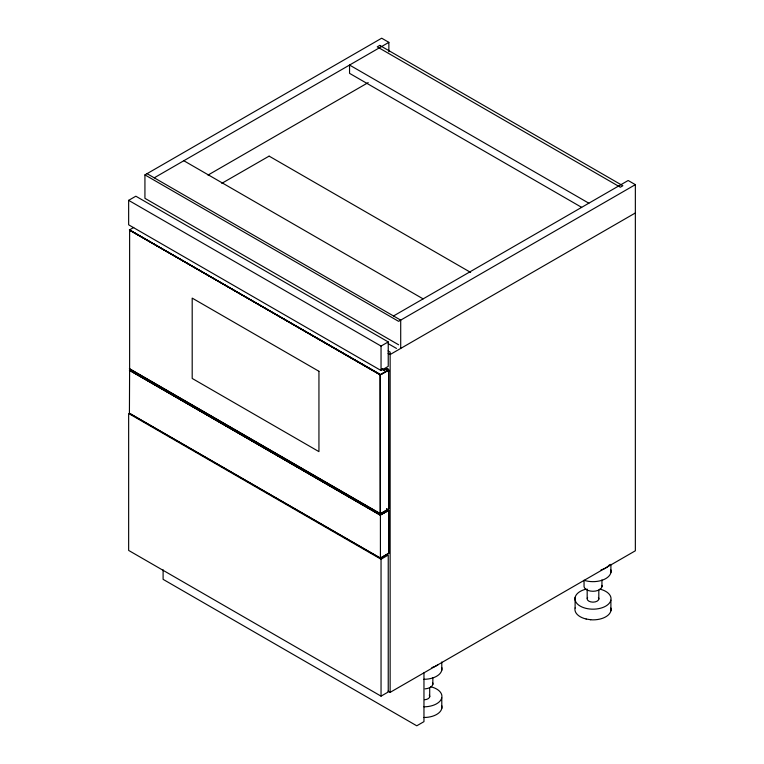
<?xml version="1.0" encoding="UTF-8"?>
<svg xmlns="http://www.w3.org/2000/svg" width="764" height="764" viewBox="0 0 764 764"><rect width="100%" height="100%" fill="white"/><g stroke="black" fill="none" stroke-linecap="round" stroke-linejoin="round"><path stroke-width="1.15" d="M269.138 156.133L470.643 272.404M386.574 508.91L388.8 510.4L388.8 553.184L380.415 558.178L380.415 514.783L129.422 370.368M129.422 368.687L380.415 513.8L380.415 374.656L129.45 229.878L380.205 374.895L388.781 370.034L386.412 368.678M269.071 156.142L221.761 183.36M388.771 510.457L380.51 514.86M380.31 374.943L380.415 513.809L388.8 508.834L388.57 369.833M129.498 230.155L380.51 374.599M129.422 413.037L129.613 370.11M388.771 553.126L388.57 510.094M388.752 553.356L380.252 558.131L129.441 413.267M129.622 369.031L129.622 229.849M388.484 369.871L380.205 374.895L380.319 513.752M129.422 229.974L380.214 374.78L388.771 370.177M380.52 515.222L129.441 370.148L380.31 515.222M380.319 514.86L388.704 510.247L380.491 514.993M398.598 344.774L144.931 198.325L144.931 174.889L381.685 38.2L388.866 42.354L388.866 51.79M154.232 177.821L388.866 42.354M128.648 200.349L135.839 196.205L388.236 341.928L388.236 366.376L381.045 370.521L128.648 224.807L128.648 200.349L381.045 346.073L388.236 341.928M207.98 175.099L368.2 82.598M129.498 229.907L133.738 227.452M393.517 315.971L628.161 180.505L635.352 184.649L635.352 550.787L390.137 692.356L388.083 691.172M635.352 184.649L398.598 321.338L144.931 174.889M635.352 212.965L390.137 354.534L388.074 353.35M381.962 368.554L384.034 369.747L387.892 368.477L388.723 370.865M381.962 369.041L384.034 370.234L387.596 368.993L388.303 371.906L388.723 371.657M129.441 368.792L380.415 513.742L388.695 508.958L388.637 369.843M381.045 559.219L388.236 555.065L388.236 691.993L381.045 696.147L128.648 550.424L128.648 413.496L381.045 559.219L381.045 696.147M586.141 619.021L590.696 619.738M380.51 558.15L129.613 413.4M588.843 203.205L349.549 65.045L349.549 73.344L581.624 207.33M183.828 160.736L423.113 298.886M147.041 173.667L400.708 320.126L400.708 348.432M388.227 343.676L396.478 348.432M388.074 350.905L390.137 352.099L390.137 692.356M386.613 508.977L388.675 510.171M610.894 564.348L610.894 572.628M610.894 600.151L610.894 610.799M601.946 579.924L601.946 586.771M598.814 589.989L598.814 599.215M587.182 589.082L587.182 598.308M584.049 580.821L584.049 585.377A9.025 5.205 0 0 0 592.979 591.279A9.025 5.205 0 0 0 601.946 585.405M575.111 597.372L575.111 608.02M441.783 661.987L441.783 670.267M441.783 697.79L441.783 708.438M432.835 677.563L432.835 684.401M429.702 687.619L429.702 696.844M423.963 672.836L423.963 721.646L416.772 725.8L163.104 579.351L163.104 569.82M384.034 369.747L384.034 370.234M381.045 346.073L381.045 370.521M599.874 589.13A18.04 10.419 0 0 1 607.332 605.088A18.04 10.419 0 0 1 578.711 605.117A18.04 10.419 0 0 1 586.064 589.149M598.422 597.477A5.864 3.381 0 0 1 592.988 602.147A5.864 3.381 0 0 1 587.583 597.458M610.894 569.915A18.04 10.419 0 0 1 603.016 579.905A18.04 10.419 0 0 1 584.002 580.268M610.885 608.077A17.983 10.381 0 0 1 590.687 619.766M609.653 564.596A18.04 10.419 0 0 1 601.001 569.925M586.15 619.012A18.04 10.419 0 0 1 575.072 608.02M430.762 686.769A18.04 10.419 0 0 1 441.592 698.401A18.04 10.419 0 0 1 423.944 706.815M429.311 695.106A5.864 3.381 0 0 1 424.669 699.748M432.835 683.045A9.025 5.205 0 0 1 425.09 688.87M441.783 667.545A18.04 10.419 0 0 1 423.944 679.291M441.773 705.716A17.983 10.381 0 0 1 423.944 717.491M438.192 664.575A18.04 10.419 0 0 1 431.889 667.564M379.784 45.401L377.244 46.862L620.339 187.218L622.88 185.748L379.784 45.401M318.941 371.285L192.194 298.113L192.194 378.447L318.941 451.629L318.941 371.285"/></g></svg>
